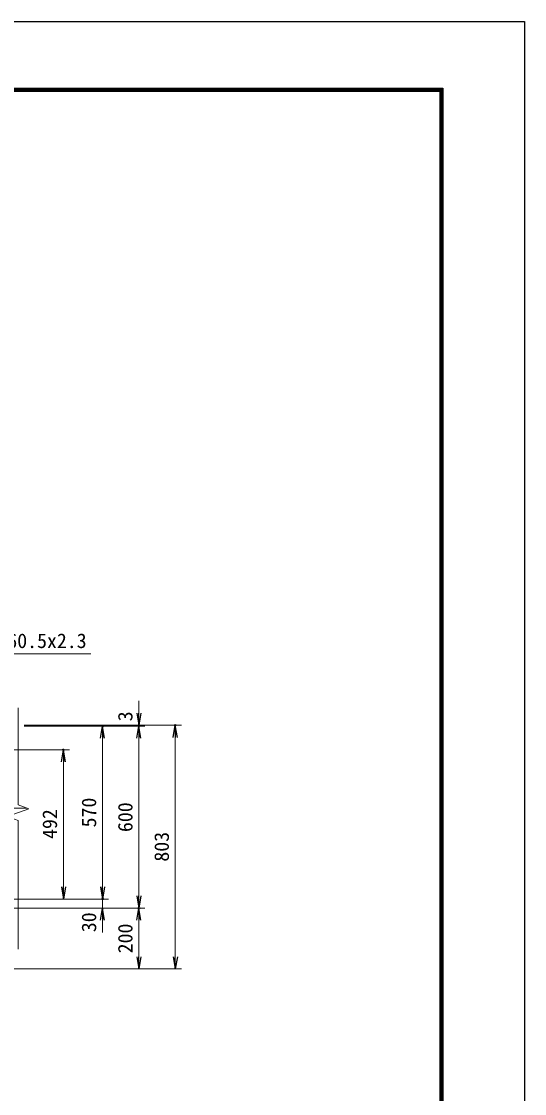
# Model space of a CAD drawing. Units: millimetres, scale not verified. Extents: x -4200 to 4200, y -2970 to 2970.
# Drawn here: x 2539 to 4200, y -564 to 2970 of the extents above; entities that cross this region are included whole.
import ezdxf
from ezdxf.enums import TextEntityAlignment as Align

# ---------------------------------------------------------------- set-up
doc = ezdxf.new("R2010")
doc.units = ezdxf.units.MM
doc.header["$LTSCALE"] = 10
doc.header["$PDMODE"] = 32
doc.header["$PDSIZE"] = 5
for name, color, linetype, lineweight in [('0-1_D-STR-DIM', 7, 'Continuous', 13), ('0-3_Defpoints', 6, 'Continuous', 25), ('0-7_D-STR-TXT', 7, 'Continuous', 13), ('0-B_D-STR2', 7, 'Continuous', 13), ('0-C_D-TTL', 7, 'Continuous', 25)]:
    doc.layers.add(name, color=color, linetype=linetype, lineweight=lineweight)
doc.layers.add('0-2_0', color=7, linetype='Continuous')
doc.styles.add('ＭＳ ゴシック', font='')
doc.styles.get('ＭＳ ゴシック').set_extended_font_data('MS Gothic')

# ---------------------------------------------------------------- blocks, each defined once
blk = doc.blocks.new('_Open')
at = {"layer": '0-2_0'}
blk.add_line((-10, 1.667), (0, 0), dxfattribs=at)
blk.add_lwpolyline([(-10, -1.667), (0, 0), (-10, 0)], dxfattribs=at)

msp = doc.modelspace()

# ---------------------------------------------------------------- linework, layer by layer
at = {"layer": '0-1_D-STR-DIM'}
for p, q in [((2927.18, 690.22), (2927.18, 730.22)), ((2548.16, 650.22), (3067.3, 650.22)), ((2548.16, 650.22), (2947.18, 650.22)), ((2548.16, 647.22), (2827.3, 647.22)), ((2548.16, 647.22), (2947.18, 647.22)), ((2548.16, 647.22), (2947.18, 647.22)), ((2927.18, 647.22), (2927.18, 650.22)), ((2807.3, 117.22), (2807.3, 607.22)), ((2927.18, 607.22), (2927.18, 87.22)), ((2927.18, 607.22), (2927.18, 567.22)), ((3047.3, -112.78), (3047.3, 610.22)), ((2131.12, 569.22), (2698.16, 569.22)), ((2678.16, 117.22), (2678.16, 529.22)), ((2807.3, 117.22), (2807.3, 157.22)), ((2132.16, 77.22), (2698.16, 77.22)), ((2548.16, 77.22), (2827.3, 77.22)), ((2548.16, 77.22), (2827.3, 77.22)), ((2807.3, 47.22), (2807.3, 77.22)), ((2323.16, 47.22), (2827.3, 47.22)), ((2323.16, 47.22), (2947.18, 47.22)), ((2323.16, 47.22), (2947.18, 47.22)), ((2807.3, 7.22), (2807.3, -32.78)), ((2927.18, -112.78), (2927.18, 7.22)), ((2228.41, -152.78), (3067.3, -152.78)), ((2228.41, -152.78), (2947.18, -152.78))]:
    msp.add_line(p, q, dxfattribs=at)
at = {"layer": '0-3_Defpoints'}
for p in [(2807.3, 647.22), (2927.18, 650.22), (3047.3, 650.22), (2678.16, 569.22), (2807.3, 77.22), (2927.18, 47.22), (2927.18, 47.22)]:
    msp.add_point(p, dxfattribs=at)
at = {"layer": '0-7_D-STR-TXT'}
msp.add_lwpolyline([(2768.2, 885.87), (2275.14, 885.87), (2213.84, 690.03)], dxfattribs=at)
at = {"layer": '0-B_D-STR2'}
msp.add_line((2557.43, 377.22), (2223.16, 377.22), dxfattribs=at)
msp.add_lwpolyline([(2528.16, -87.78), (2528.16, 336.57), (2492.92, 349.39), (2563.4, 375.05), (2528.16, 387.87), (2528.16, 707.22)], dxfattribs=at)
at = {"layer": '0-C_D-TTL', "color": 2}
msp.add_lwpolyline([(-4200.1, 2970.16), (4199.9, 2970.16), (4199.9, -2969.84), (-4200.1, -2969.84)], close=True, dxfattribs=at)
at = {"layer": '0-C_D-TTL'}
for points in [[(-3930.1, 2750.16), (3929.9, 2750.16), (3929.9, -2749.84), (-3930.1, -2749.84)], [(-3927.6, 2747.66), (3927.4, 2747.66), (3927.4, -2747.34), (-3927.6, -2747.34)], [(-3925.1, 2745.16), (3924.9, 2745.16), (3924.9, -2744.84), (-3925.1, -2744.84)], [(-3922.6, 2742.66), (3922.4, 2742.66), (3922.4, -2742.34), (-3922.6, -2742.34)], [(-3920.1, 2740.16), (3919.9, 2740.16), (3919.9, -2739.84), (-3920.1, -2739.84)]]:
    msp.add_lwpolyline(points, close=True, dxfattribs=at)

# ---------------------------------------------------------------- block references
at = {"layer": '0-1_D-STR-DIM', "xscale": 4, "yscale": 4}
for p, rotation in [((2927.18, 650.22), 270), ((2807.3, 647.22), 90), ((2927.18, 647.22), 90), ((2927.18, 647.22), 90), ((3047.3, 650.22), 90), ((2678.16, 569.22), 90), ((2678.16, 77.22), 270), ((2807.3, 77.22), 270), ((2807.3, 77.22), 270), ((2927.18, 47.22), 270), ((2807.3, 47.22), 90), ((2927.18, 47.22), 90), ((2927.18, -152.78), 270), ((3047.3, -152.78), 270)]:
    msp.add_blockref('_Open', p, dxfattribs=dict(at, rotation=rotation))

# ---------------------------------------------------------------- texts
at = {"layer": '0-1_D-STR-DIM', "style": 'ＭＳ ゴシック'}
for s, p in [('3', (2920.44, 663.07)), ('570', (2800.55, 313.34)), ('600', (2920.44, 297.97)), ('492', (2671.41, 275.25)), ('803', (3040.55, 200.49)), ('30', (2800.55, -32.11)), ('200', (2920.44, -101.78))]:
    msp.add_text(s, height=48.09, rotation=90, dxfattribs=at).set_placement(p, align=Align.BOTTOM_LEFT)
at = {"layer": '0-7_D-STR-TXT', "style": 'ＭＳ ゴシック'}
msp.add_text('門柱 φ60.5x2.3', height=48.09, dxfattribs=at).set_placement((2279.24, 890.12), align=Align.BOTTOM_LEFT)

doc.saveas('drawing.dxf')
